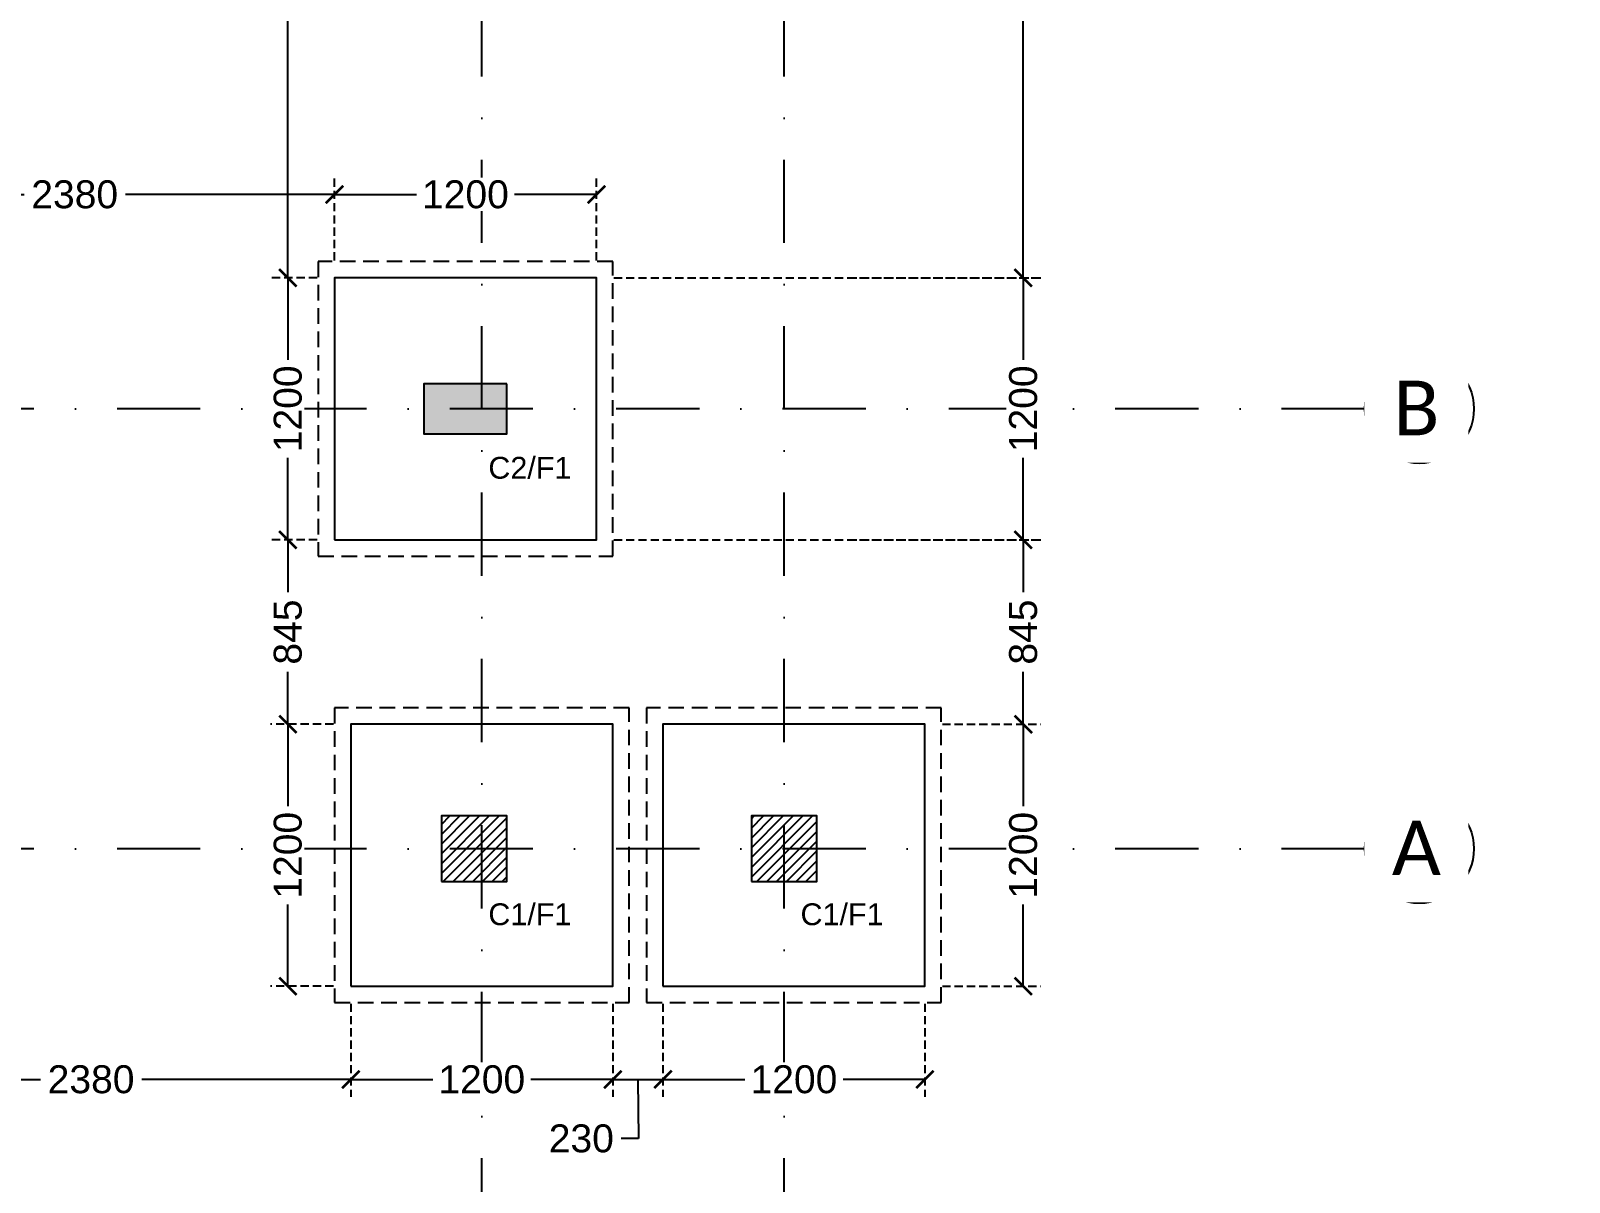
# Model space of a CAD drawing. Header units: millimetres. Extents: x -176651 to 954389, y -469666 to 486614.
# Drawn here: x 266361 to 273409, y 164967 to 170242 of the extents above; entities that cross this region are included whole.
import ezdxf
from ezdxf.xclip import XClip

# ---------------------------------------------------------------- set-up
doc = ezdxf.new("R2010")
doc.units = ezdxf.units.MM
doc.header["$LTSCALE"] = 150
doc.header["$XCLIPFRAME"] = 2
for name, pattern in [('1625E_Grid$0$DASHDOTX2', [50.8, 25.4, -12.7, 0, -12.7]), ('3BHK-W(SB)$0$HIDDEN', [0.375, 0.25, -0.125]), ('HIDDEN2', [4.7625, 3.175, -1.5875])]:
    doc.linetypes.add(name, pattern=pattern)
for name, color, linetype in [('1625E_Columns$0$ad-Column', 3, 'Continuous'), ('1625E_Columns$0$ad-Column Hatch', 125, 'Continuous'), ('1625E_Columns$0$ad-RCC', 3, 'Continuous'), ('1625E_Columns$0$ad-RCC Hatch', 125, 'Continuous'), ('1625E_Grid$0$ad-Grid', 8, '1625E_Grid$0$DASHDOTX2'), ('1625E_Grid$0$ad-Text main', 7, 'Continuous'), ('ad-External Dimensions', 6, 'Continuous'), ('ad-Footing line', 2, 'Continuous'), ('ad-Foundation text', 4, 'Continuous'), ('ad-PCC line', 8, 'HIDDEN2'), ("Plot's Boundary$0$ad-Road", 8, 'Continuous'), ("Plot's Boundary$0$ad-Road Hatch", 8, 'Continuous')]:
    doc.layers.add(name, color=color, linetype=linetype)
doc.styles.add('1625E_Grid$0$Standard', font='arial.ttf')
doc.styles.get("Standard").update_dxf_attribs({"font": 'arial.ttf'})
doc.dimstyles.new('A-75-DIM-INT (Framing)', dxfattribs={"dimscale": 100, "dimtxt": 1.6, "dimasz": 1, "dimexe": 1, "dimexo": 1, "dimgap": 0.5, "dimtad": 0, "dimdec": 0, "dimdsep": 46, "dimtxsty": 'Standard', "dimblk": 'ARCHTICK', "dimcen": 0.025, "dimclrd": 5, "dimclre": 5, "dimclrt": 256, "dimazin": 2, "dimtfac": 1, "dimtdec": 0, "dimtmove": 1, "dimatfit": 0, "dimldrblk": 'ARCHTICK', "dimfxl": 1, "dimfxlon": 1, "dimtfill": 1, "dimtolj": 1, "dimtzin": 0, "dimarcsym": 0})

# ---------------------------------------------------------------- blocks, each defined once
blk = doc.blocks.new('1625E_Grid')
at = {"layer": '1625E_Grid$0$ad-Grid', "ltscale": 0.1}
for points in [[(12005, -4460), (12005, 16170)], [(13390, -4460), (13390, 16170)], [(16050, 115), (-1950, 115)], [(16050, -1900), (-1950, -1900)]]:
    blk.add_lwpolyline(points, dxfattribs=at)
at = {"layer": '1625E_Grid$0$ad-Grid', "color": 7, "linetype": 'ByBlock'}
for centre in [(16300, 115), (16300, -1900)]:
    blk.add_circle(centre, 250, dxfattribs=at)
at = {"layer": '1625E_Grid$0$ad-Text main', "char_height": 250, "width": 227.385, "attachment_point": 5, "style": '1625E_Grid$0$Standard', "bg_fill": 2}
for s, insert in [('{\\fCalibri|b0|i0|c0|p34;B}', (16286.5, 119)), ('{\\fCalibri|b0|i0|c0|p34;A}', (16286.5, -1896))]:
    blk.add_mtext(s, dxfattribs=dict(at, insert=insert))
blk = doc.blocks.new('1625E_Columns$0$A$C42b14ea2')
at = {"layer": '1625E_Columns$0$ad-RCC Hatch', "transparency": 33554687}
h = blk.add_hatch(dxfattribs=at)
h.set_pattern_fill('ANSI31', color=256, scale=10)
h.set_pattern_definition([(45, (13250, 8645), (-22.45064, 22.45064), [])])
h.paths.add_polyline_path([(0, 0), (300, 0), (300, 300), (0, 300)])
at = {"layer": '1625E_Columns$0$ad-RCC'}
blk.add_lwpolyline([(0, 0), (300, 0), (300, 300), (0, 300)], close=True, dxfattribs=at)
blk = doc.blocks.new('1625E_Columns$0$zw$6AA0')
at = {"layer": '1625E_Columns$0$ad-Column Hatch', "transparency": 33554687}
h = blk.add_hatch(color=256, dxfattribs=at)
h.dxf.hatch_style = 1
h.paths.add_polyline_path([(0, -230), (380, -230), (380, 0), (0, 0)])
at = {"layer": '1625E_Columns$0$ad-Column'}
blk.add_lwpolyline([(0, -230), (380, -230), (380, 0), (0, 0)], close=True, dxfattribs=at)
blk = doc.blocks.new('1625E_Columns')
at = {"layer": '1625E_Columns$0$ad-Column', "rotation": 179.9999999999997}
blk.add_blockref('1625E_Columns$0$zw$6AA0', (12120, 0), dxfattribs=at)
at = {"layer": '1625E_Columns$0$ad-RCC'}
for p in [(11820, -2050), (13240, -2050)]:
    blk.add_blockref('1625E_Columns$0$A$C42b14ea2', p, dxfattribs=at)
blk = doc.blocks.new('zw$D00E')
at = {"layer": 'ad-Footing line'}
for points in [[(-790, -14105), (410, -14105), (410, -12905), (-790, -12905)], [(-715, -16150), (485, -16150), (485, -14950), (-715, -14950)], [(715, -16150), (1915, -16150), (1915, -14950), (715, -14950)]]:
    blk.add_lwpolyline(points, close=True, dxfattribs=at)
at = {"layer": 'ad-PCC line', "ltscale": 0.15}
for points in [[(-865, -14180), (485, -14180), (485, -12830), (-865, -12830)], [(-790, -16225), (560, -16225), (560, -14875), (-790, -14875)], [(640, -16225), (1990, -16225), (1990, -14875), (640, -14875)]]:
    blk.add_lwpolyline(points, close=True, dxfattribs=at)
blk = doc.blocks.new('zw$3F63')
at = {"layer": 'ad-Foundation text', "char_height": 100, "width": 349.312, "attachment_point": 5}
for s, insert in [('\\pxt5;C2/F1', (105.2, -13775.8)), ('\\pxt5;C1/F1', (105.2, -15820.8)), ('\\pxt5;C1/F1', (1535.2, -15820.8))]:
    blk.add_mtext(s, dxfattribs=dict(at, insert=insert))
blk = doc.blocks.new('_ArchTick')
at = {"color": 0, "linetype": 'ByBlock', "const_width": 0.15}
blk.add_lwpolyline([(-0.5, -0.5), (0.5, 0.5)], dxfattribs=at)
blk = doc.blocks.new('*D213')
at = {"layer": 'ad-External Dimensions', "linetype": '3BHK-W(SB)$0$HIDDEN', "lineweight": -2, "transparency": 16777216}
for p, q in [((14115, -9590), (14565.5, -9590)), ((13685.5, -12905), (14565.5, -12905))]:
    blk.add_line(p, q, dxfattribs=at)
at = {"layer": 'ad-External Dimensions', "lineweight": -2, "transparency": 16777216}
for p, q in [((14485.5, -9590), (14485.5, -11015.9)), ((14485.5, -12905), (14485.5, -11479.1))]:
    blk.add_line(p, q, dxfattribs=at)
at = {"layer": 'Defpoints', "color": 0, "transparency": 16777216}
for p in [(14035, -9590), (12530, -12905), (14485.5, -12905)]:
    blk.add_point(p, dxfattribs=at)
at = {"layer": 'ad-External Dimensions', "lineweight": -2, "transparency": 16777216, "xscale": 80, "yscale": 80, "zscale": 80}
for p, rotation in [((14485.5, -9590), 90), ((14485.5, -12905), 270)]:
    blk.add_blockref('_ArchTick', p, dxfattribs=dict(at, rotation=rotation))
at = {"layer": 'ad-External Dimensions', "transparency": 16777216, "insert": (14485.5, -11247.5), "char_height": 128, "attachment_point": 5, "rotation": 90, "bg_fill": 3, "box_fill_scale": 1.1, "bg_fill_color": 256, "bg_fill_true_color": 13158600, "bg_fill_transparency": 0}
blk.add_mtext('\\A1;3315', dxfattribs=at)
blk = doc.blocks.new('*D214')
at = {"layer": 'ad-External Dimensions', "linetype": '3BHK-W(SB)$0$HIDDEN', "lineweight": -2, "transparency": 16777216}
for p, q in [((12610, -12905), (14565.5, -12905)), ((12610, -14105), (14565.5, -14105))]:
    blk.add_line(p, q, dxfattribs=at)
at = {"layer": 'ad-External Dimensions', "lineweight": -2, "transparency": 16777216}
for p, q in [((14485.5, -12905), (14485.5, -13280.1)), ((14485.5, -14105), (14485.5, -13729.9))]:
    blk.add_line(p, q, dxfattribs=at)
at = {"layer": 'Defpoints', "color": 0, "transparency": 16777216}
for p in [(12530, -12905), (12530, -14105), (14485.5, -14105)]:
    blk.add_point(p, dxfattribs=at)
at = {"layer": 'ad-External Dimensions', "lineweight": -2, "transparency": 16777216, "xscale": 80, "yscale": 80, "zscale": 80}
for p, rotation in [((14485.5, -12905), 90), ((14485.5, -14105), 270)]:
    blk.add_blockref('_ArchTick', p, dxfattribs=dict(at, rotation=rotation))
at = {"layer": 'ad-External Dimensions', "transparency": 16777216, "insert": (14485.5, -13505), "char_height": 128, "attachment_point": 5, "rotation": 90, "bg_fill": 3, "box_fill_scale": 1.1, "bg_fill_color": 256, "bg_fill_true_color": 13158600, "bg_fill_transparency": 0}
blk.add_mtext('\\A1;1200', dxfattribs=at)
blk = doc.blocks.new('*D215')
at = {"layer": 'ad-External Dimensions', "linetype": '3BHK-W(SB)$0$HIDDEN', "lineweight": -2, "transparency": 16777216}
for p, q in [((13685.5, -14105), (14565.5, -14105)), ((14115, -14950), (14565.5, -14950))]:
    blk.add_line(p, q, dxfattribs=at)
at = {"layer": 'ad-External Dimensions', "lineweight": -2, "transparency": 16777216}
for p, q in [((14485.5, -14105), (14485.5, -14345.5)), ((14485.5, -14950), (14485.5, -14709.5))]:
    blk.add_line(p, q, dxfattribs=at)
at = {"layer": 'Defpoints', "color": 0, "transparency": 16777216}
for p in [(12530, -14105), (14035, -14950), (14485.5, -14950)]:
    blk.add_point(p, dxfattribs=at)
at = {"layer": 'ad-External Dimensions', "lineweight": -2, "transparency": 16777216, "xscale": 80, "yscale": 80, "zscale": 80}
for p, rotation in [((14485.5, -14105), 90), ((14485.5, -14950), 270)]:
    blk.add_blockref('_ArchTick', p, dxfattribs=dict(at, rotation=rotation))
at = {"layer": 'ad-External Dimensions', "transparency": 16777216, "insert": (14485.5, -14527.5), "char_height": 128, "attachment_point": 5, "rotation": 90, "bg_fill": 3, "box_fill_scale": 1.1, "bg_fill_color": 256, "bg_fill_true_color": 13158600, "bg_fill_transparency": 0}
blk.add_mtext('\\A1;845', dxfattribs=at)
blk = doc.blocks.new('*D216')
at = {"layer": 'ad-External Dimensions', "linetype": '3BHK-W(SB)$0$HIDDEN', "lineweight": -2, "transparency": 16777216}
for p, q in [((14115, -14950), (14565.5, -14950)), ((14115, -16150), (14565.5, -16150))]:
    blk.add_line(p, q, dxfattribs=at)
at = {"layer": 'ad-External Dimensions', "lineweight": -2, "transparency": 16777216}
for p, q in [((14485.5, -14950), (14485.5, -15325.1)), ((14485.5, -16150), (14485.5, -15774.9))]:
    blk.add_line(p, q, dxfattribs=at)
at = {"layer": 'Defpoints', "color": 0, "transparency": 16777216}
for p in [(14035, -14950), (14035, -16150), (14485.5, -16150)]:
    blk.add_point(p, dxfattribs=at)
at = {"layer": 'ad-External Dimensions', "lineweight": -2, "transparency": 16777216, "xscale": 80, "yscale": 80, "zscale": 80}
for p, rotation in [((14485.5, -14950), 90), ((14485.5, -16150), 270)]:
    blk.add_blockref('_ArchTick', p, dxfattribs=dict(at, rotation=rotation))
at = {"layer": 'ad-External Dimensions', "transparency": 16777216, "insert": (14485.5, -15550), "char_height": 128, "attachment_point": 5, "rotation": 90, "bg_fill": 3, "box_fill_scale": 1.1, "bg_fill_color": 256, "bg_fill_true_color": 13158600, "bg_fill_transparency": 0}
blk.add_mtext('\\A1;1200', dxfattribs=at)
blk = doc.blocks.new('*D217')
at = {"layer": 'ad-External Dimensions', "linetype": '3BHK-W(SB)$0$HIDDEN', "lineweight": -2, "transparency": 16777216}
for p, q in [((12835, -16230), (12835, -16656.7)), ((14035, -16230), (14035, -16656.7))]:
    blk.add_line(p, q, dxfattribs=at)
at = {"layer": 'ad-External Dimensions', "lineweight": -2, "transparency": 16777216}
for p, q in [((12835, -16576.7), (13210.1, -16576.7)), ((14035, -16576.7), (13659.9, -16576.7))]:
    blk.add_line(p, q, dxfattribs=at)
at = {"layer": 'Defpoints', "color": 0, "transparency": 16777216}
for p in [(12835, -16150), (14035, -16150), (12835, -16576.7)]:
    blk.add_point(p, dxfattribs=at)
at = {"layer": 'ad-External Dimensions', "lineweight": -2, "transparency": 16777216, "xscale": 80, "yscale": 80, "zscale": 80, "rotation": 180}
blk.add_blockref('_ArchTick', (12835, -16576.7), dxfattribs=at)
at = {"layer": 'ad-External Dimensions', "lineweight": -2, "transparency": 16777216, "xscale": 80, "yscale": 80, "zscale": 80}
blk.add_blockref('_ArchTick', (14035, -16576.7), dxfattribs=at)
at = {"layer": 'ad-External Dimensions', "transparency": 16777216, "insert": (13435, -16576.7), "char_height": 128, "attachment_point": 5, "bg_fill": 3, "box_fill_scale": 1.1, "bg_fill_color": 256, "bg_fill_true_color": 13158600, "bg_fill_transparency": 0}
blk.add_mtext('\\A1;1200', dxfattribs=at)
blk = doc.blocks.new('*D218')
at = {"layer": 'ad-External Dimensions', "linetype": '3BHK-W(SB)$0$HIDDEN', "lineweight": -2, "transparency": 16777216}
for p, q in [((11405, -16230), (11405, -16656.7)), ((12605, -16230), (12605, -16656.7))]:
    blk.add_line(p, q, dxfattribs=at)
at = {"layer": 'ad-External Dimensions', "lineweight": -2, "transparency": 16777216}
for p, q in [((11405, -16576.7), (11780.1, -16576.7)), ((12605, -16576.7), (12229.9, -16576.7))]:
    blk.add_line(p, q, dxfattribs=at)
at = {"layer": 'Defpoints', "color": 0, "transparency": 16777216}
for p in [(11405, -16150), (12605, -16150), (11405, -16576.7)]:
    blk.add_point(p, dxfattribs=at)
at = {"layer": 'ad-External Dimensions', "lineweight": -2, "transparency": 16777216, "xscale": 80, "yscale": 80, "zscale": 80, "rotation": 180}
blk.add_blockref('_ArchTick', (11405, -16576.7), dxfattribs=at)
at = {"layer": 'ad-External Dimensions', "lineweight": -2, "transparency": 16777216, "xscale": 80, "yscale": 80, "zscale": 80}
blk.add_blockref('_ArchTick', (12605, -16576.7), dxfattribs=at)
at = {"layer": 'ad-External Dimensions', "transparency": 16777216, "insert": (12005, -16576.7), "char_height": 128, "attachment_point": 5, "bg_fill": 3, "box_fill_scale": 1.1, "bg_fill_color": 256, "bg_fill_true_color": 13158600, "bg_fill_transparency": 0}
blk.add_mtext('\\A1;1200', dxfattribs=at)
blk = doc.blocks.new('*D219')
at = {"layer": 'ad-External Dimensions', "linetype": '3BHK-W(SB)$0$HIDDEN', "lineweight": -2, "transparency": 16777216}
for p, q in [((12605, -16230), (12605, -16656.7)), ((12835, -16230), (12835, -16656.7))]:
    blk.add_line(p, q, dxfattribs=at)
at = {"layer": 'ad-External Dimensions', "lineweight": -2, "transparency": 16777216}
for p, q in [((12605, -16576.7), (12525, -16576.7)), ((12605, -16576.7), (12835, -16576.7)), ((12605, -16576.7), (12835, -16576.7)), ((12720, -16576.7), (12723.2, -16847.5)), ((12835, -16576.7), (12915, -16576.7)), ((12723.2, -16847.5), (12643.2, -16847.5))]:
    blk.add_line(p, q, dxfattribs=at)
at = {"layer": 'Defpoints', "color": 0, "transparency": 16777216}
for p in [(12605, -16150), (12835, -16150), (12835, -16576.7)]:
    blk.add_point(p, dxfattribs=at)
at = {"layer": 'ad-External Dimensions', "lineweight": -2, "transparency": 16777216, "xscale": 80, "yscale": 80, "zscale": 80}
blk.add_blockref('_ArchTick', (12605, -16576.7), dxfattribs=at)
at = {"layer": 'ad-External Dimensions', "lineweight": -2, "transparency": 16777216, "xscale": 80, "yscale": 80, "zscale": 80, "rotation": 180}
blk.add_blockref('_ArchTick', (12835, -16576.7), dxfattribs=at)
at = {"layer": 'ad-External Dimensions', "transparency": 16777216, "insert": (12460.9, -16847.5), "char_height": 128, "attachment_point": 5, "bg_fill": 3, "box_fill_scale": 1.1, "bg_fill_color": 256, "bg_fill_true_color": 13158600, "bg_fill_transparency": 0}
blk.add_mtext('\\A1;230', dxfattribs=at)
blk = doc.blocks.new('*D220')
at = {"layer": 'ad-External Dimensions', "linetype": '3BHK-W(SB)$0$HIDDEN', "lineweight": -2, "transparency": 16777216}
for p, q in [((9025, -16230), (9025, -16656.7)), ((11405, -16230), (11405, -16656.7))]:
    blk.add_line(p, q, dxfattribs=at)
at = {"layer": 'ad-External Dimensions', "lineweight": -2, "transparency": 16777216}
for p, q in [((9025, -16576.7), (9983, -16576.7)), ((11405, -16576.7), (10447, -16576.7))]:
    blk.add_line(p, q, dxfattribs=at)
at = {"layer": 'Defpoints', "color": 0, "transparency": 16777216}
for p in [(9025, -16150), (11405, -16150), (11405, -16576.7)]:
    blk.add_point(p, dxfattribs=at)
at = {"layer": 'ad-External Dimensions', "lineweight": -2, "transparency": 16777216, "xscale": 80, "yscale": 80, "zscale": 80, "rotation": 180}
blk.add_blockref('_ArchTick', (9025, -16576.7), dxfattribs=at)
at = {"layer": 'ad-External Dimensions', "lineweight": -2, "transparency": 16777216, "xscale": 80, "yscale": 80, "zscale": 80}
blk.add_blockref('_ArchTick', (11405, -16576.7), dxfattribs=at)
at = {"layer": 'ad-External Dimensions', "transparency": 16777216, "insert": (10215, -16576.7), "char_height": 128, "attachment_point": 5, "bg_fill": 3, "box_fill_scale": 1.1, "bg_fill_color": 256, "bg_fill_true_color": 13158600, "bg_fill_transparency": 0}
blk.add_mtext('\\A1;2380', dxfattribs=at)
blk = doc.blocks.new('*D185')
at = {"layer": 'ad-External Dimensions', "linetype": '3BHK-W(SB)$0$HIDDEN', "lineweight": -2, "transparency": 16777216}
for p, q in [((8950, -12825), (8950, -12443.2)), ((11330, -12825), (11330, -12443.2))]:
    blk.add_line(p, q, dxfattribs=at)
at = {"layer": 'ad-External Dimensions', "lineweight": -2, "transparency": 16777216}
for p, q in [((8950, -12523.2), (9908, -12523.2)), ((11330, -12523.2), (10372, -12523.2))]:
    blk.add_line(p, q, dxfattribs=at)
at = {"layer": 'Defpoints', "color": 0, "transparency": 16777216}
for p in [(11330, -12523.2), (8950, -12905), (11330, -12905)]:
    blk.add_point(p, dxfattribs=at)
at = {"layer": 'ad-External Dimensions', "lineweight": -2, "transparency": 16777216, "xscale": 80, "yscale": 80, "zscale": 80, "rotation": 180}
blk.add_blockref('_ArchTick', (8950, -12523.2), dxfattribs=at)
at = {"layer": 'ad-External Dimensions', "lineweight": -2, "transparency": 16777216, "xscale": 80, "yscale": 80, "zscale": 80}
blk.add_blockref('_ArchTick', (11330, -12523.2), dxfattribs=at)
at = {"layer": 'ad-External Dimensions', "transparency": 16777216, "insert": (10140, -12523.2), "char_height": 128, "attachment_point": 5, "bg_fill": 3, "box_fill_scale": 1.1, "bg_fill_color": 256, "bg_fill_true_color": 13158600, "bg_fill_transparency": 0}
blk.add_mtext('\\A1;2380', dxfattribs=at)
blk = doc.blocks.new('*D186')
at = {"layer": 'ad-External Dimensions', "linetype": '3BHK-W(SB)$0$HIDDEN', "lineweight": -2, "transparency": 16777216}
for p, q in [((11330, -12825), (11330, -12443.2)), ((12530, -12825), (12530, -12443.2))]:
    blk.add_line(p, q, dxfattribs=at)
at = {"layer": 'ad-External Dimensions', "lineweight": -2, "transparency": 16777216}
for p, q in [((11330, -12523.2), (11705.1, -12523.2)), ((12530, -12523.2), (12154.9, -12523.2))]:
    blk.add_line(p, q, dxfattribs=at)
at = {"layer": 'Defpoints', "color": 0, "transparency": 16777216}
for p in [(12530, -12523.2), (11330, -12905), (12530, -12905)]:
    blk.add_point(p, dxfattribs=at)
at = {"layer": 'ad-External Dimensions', "lineweight": -2, "transparency": 16777216, "xscale": 80, "yscale": 80, "zscale": 80, "rotation": 180}
blk.add_blockref('_ArchTick', (11330, -12523.2), dxfattribs=at)
at = {"layer": 'ad-External Dimensions', "lineweight": -2, "transparency": 16777216, "xscale": 80, "yscale": 80, "zscale": 80}
blk.add_blockref('_ArchTick', (12530, -12523.2), dxfattribs=at)
at = {"layer": 'ad-External Dimensions', "transparency": 16777216, "insert": (11930, -12523.2), "char_height": 128, "attachment_point": 5, "bg_fill": 3, "box_fill_scale": 1.1, "bg_fill_color": 256, "bg_fill_true_color": 13158600, "bg_fill_transparency": 0}
blk.add_mtext('\\A1;1200', dxfattribs=at)
blk = doc.blocks.new('*D143')
at = {"layer": 'ad-External Dimensions', "linetype": '3BHK-W(SB)$0$HIDDEN', "lineweight": -2, "transparency": 16777216}
for p, q in [((11325, -9665), (11036.5, -9665)), ((11250, -12905), (11036.5, -12905))]:
    blk.add_line(p, q, dxfattribs=at)
at = {"layer": 'ad-External Dimensions', "lineweight": -2, "transparency": 16777216}
for p, q in [((11116.5, -9665), (11116.5, -11054.1)), ((11116.5, -12905), (11116.5, -11515.9))]:
    blk.add_line(p, q, dxfattribs=at)
at = {"layer": 'Defpoints', "color": 0, "transparency": 16777216}
for p in [(11405, -9665), (11116.5, -12905), (11330, -12905)]:
    blk.add_point(p, dxfattribs=at)
at = {"layer": 'ad-External Dimensions', "lineweight": -2, "transparency": 16777216, "xscale": 80, "yscale": 80, "zscale": 80}
for p, rotation in [((11116.5, -9665), 90), ((11116.5, -12905), 270)]:
    blk.add_blockref('_ArchTick', p, dxfattribs=dict(at, rotation=rotation))
at = {"layer": 'ad-External Dimensions', "transparency": 16777216, "insert": (11116.5, -11285), "char_height": 128, "attachment_point": 5, "rotation": 90, "bg_fill": 3, "box_fill_scale": 1.1, "bg_fill_color": 256, "bg_fill_true_color": 13158600, "bg_fill_transparency": 0}
blk.add_mtext('\\A1;3240', dxfattribs=at)
blk = doc.blocks.new('*D144')
at = {"layer": 'ad-External Dimensions', "linetype": '3BHK-W(SB)$0$HIDDEN', "lineweight": -2, "transparency": 16777216}
for p, q in [((11250, -12905), (11036.5, -12905)), ((11250, -14105), (11036.5, -14105))]:
    blk.add_line(p, q, dxfattribs=at)
at = {"layer": 'ad-External Dimensions', "lineweight": -2, "transparency": 16777216}
for p, q in [((11116.5, -12905), (11116.5, -13280.1)), ((11116.5, -14105), (11116.5, -13729.9))]:
    blk.add_line(p, q, dxfattribs=at)
at = {"layer": 'Defpoints', "color": 0, "transparency": 16777216}
for p in [(11330, -12905), (11116.5, -14105), (11330, -14105)]:
    blk.add_point(p, dxfattribs=at)
at = {"layer": 'ad-External Dimensions', "lineweight": -2, "transparency": 16777216, "xscale": 80, "yscale": 80, "zscale": 80}
for p, rotation in [((11116.5, -12905), 90), ((11116.5, -14105), 270)]:
    blk.add_blockref('_ArchTick', p, dxfattribs=dict(at, rotation=rotation))
at = {"layer": 'ad-External Dimensions', "transparency": 16777216, "insert": (11116.5, -13505), "char_height": 128, "attachment_point": 5, "rotation": 90, "bg_fill": 3, "box_fill_scale": 1.1, "bg_fill_color": 256, "bg_fill_true_color": 13158600, "bg_fill_transparency": 0}
blk.add_mtext('\\A1;1200', dxfattribs=at)
blk = doc.blocks.new('*D145')
at = {"layer": 'ad-External Dimensions', "linetype": '3BHK-W(SB)$0$HIDDEN', "lineweight": -2, "transparency": 16777216}
for p, q in [((11250, -14105), (11036.5, -14105)), ((11325, -14950), (11036.5, -14950))]:
    blk.add_line(p, q, dxfattribs=at)
at = {"layer": 'ad-External Dimensions', "lineweight": -2, "transparency": 16777216}
for p, q in [((11116.5, -14105), (11116.5, -14345.5)), ((11116.5, -14950), (11116.5, -14709.5))]:
    blk.add_line(p, q, dxfattribs=at)
at = {"layer": 'Defpoints', "color": 0, "transparency": 16777216}
for p in [(11330, -14105), (11116.5, -14950), (11405, -14950)]:
    blk.add_point(p, dxfattribs=at)
at = {"layer": 'ad-External Dimensions', "lineweight": -2, "transparency": 16777216, "xscale": 80, "yscale": 80, "zscale": 80}
for p, rotation in [((11116.5, -14105), 90), ((11116.5, -14950), 270)]:
    blk.add_blockref('_ArchTick', p, dxfattribs=dict(at, rotation=rotation))
at = {"layer": 'ad-External Dimensions', "transparency": 16777216, "insert": (11116.5, -14527.5), "char_height": 128, "attachment_point": 5, "rotation": 90, "bg_fill": 3, "box_fill_scale": 1.1, "bg_fill_color": 256, "bg_fill_true_color": 13158600, "bg_fill_transparency": 0}
blk.add_mtext('\\A1;845', dxfattribs=at)
blk = doc.blocks.new('*D146')
at = {"layer": 'ad-External Dimensions', "linetype": '3BHK-W(SB)$0$HIDDEN', "lineweight": -2, "transparency": 16777216}
for p, q in [((11325, -14950), (11036.5, -14950)), ((11325, -16150), (11036.5, -16150))]:
    blk.add_line(p, q, dxfattribs=at)
at = {"layer": 'ad-External Dimensions', "lineweight": -2, "transparency": 16777216}
for p, q in [((11116.5, -14950), (11116.5, -15325.1)), ((11116.5, -16150), (11116.5, -15774.9))]:
    blk.add_line(p, q, dxfattribs=at)
at = {"layer": 'Defpoints', "color": 0, "transparency": 16777216}
for p in [(11405, -14950), (11116.5, -16150), (11405, -16150)]:
    blk.add_point(p, dxfattribs=at)
at = {"layer": 'ad-External Dimensions', "lineweight": -2, "transparency": 16777216, "xscale": 80, "yscale": 80, "zscale": 80}
for p, rotation in [((11116.5, -14950), 90), ((11116.5, -16150), 270)]:
    blk.add_blockref('_ArchTick', p, dxfattribs=dict(at, rotation=rotation))
at = {"layer": 'ad-External Dimensions', "transparency": 16777216, "insert": (11116.5, -15550), "char_height": 128, "attachment_point": 5, "rotation": 90, "bg_fill": 3, "box_fill_scale": 1.1, "bg_fill_color": 256, "bg_fill_true_color": 13158600, "bg_fill_transparency": 0}
blk.add_mtext('\\A1;1200', dxfattribs=at)
blk = doc.blocks.new("Plot's Boundary$0$A$C4fb60e89")
at = {"layer": "Plot's Boundary$0$ad-Road Hatch", "ltscale": 5, "transparency": 33554687}
h = blk.add_hatch(dxfattribs=at)
h.set_pattern_fill('AR-HBONE', color=256, scale=15)
h.set_pattern_definition([(45, (-193247.7, -428758.8), (0, 2155.2615), [4572, -1524]), (135, (-192170.1, -427681.1), (2e-13, 2155.2615), [4572, -1524])])
h.paths.add_polyline_path([(175594.5, -250241), (169177.9, -249341.1), (167473.5, -249057.1), (167473.5, -138693.9), (101313.5, -138693.9), (101313.5, -199953.9), (101307.7, -237994.6), (101040.4, -268291), (101007.7, -280967.7), (101066.4, -293683.6), (101242.5, -311127.2), (100909.9, -319343.6), (100949.1, -333937.5), (100668.7, -366959.6), (100727.3, -390982.9), (100668.7, -404585.6), (100538.2, -420418.5), (100466.5, -428758.8), (92426.2, -427265.5), (92163.5, -427209.5), (92163.5, -321453.9), (24803.5, -321453.9), (24803.5, -412960.5), (15653.5, -411028.6), (15653.5, -321452.2), (-19535.1, -321452.2), (-34427.5, -319476.7), (-65207.4, -315394.6), (-171770.1, -301268.1), (-185853.9, -298333.1), (-193247.7, -296831.5), (-193244, -292907.6), (-191913.8, -285219.4), (-191838.8, -284678.8), (-183397.4, -286393.2), (-169722.9, -289242.8), (-53141.2, -304697.5), (-18730.1, -309262.2), (15653.3, -309262.2), (15653.5, 703.4), (24803.5, 1114.6), (24803.5, -129543.9), (92163.5, -129543.9), (92163.5, 15133.3), (101313.5, 17712.8), (101313.5, -129543.9), (167473.5, -129543.9), (167473.5, 35551.6), (175738, 37855), (175848.8, 28595.3), (175835.8, 25947.4), (175777.1, 14040.5), (175855.3, 2315.8), (175659.7, -18036.1), (175731.4, -34038.6), (175718.4, -46839.2), (175672.7, -63402.4), (175816.2, -82071.9), (175542.3, -106356), (175490.2, -124640.8), (175574.9, -145018.8), (175731.4, -168892), (175796.6, -181268.8), (175796.6, -192667.4), (175744.5, -208200.3), (175829.2, -223276.8), (175887.9, -234871.1)])
h.paths.add_polyline_path([(24803.5, -309263.9), (92163.5, -309263.9), (92163.5, -138693.9), (24803.5, -138693.9)], flags=16)
blk = doc.blocks.new("Plot's Boundary")
at = {"layer": "Plot's Boundary$0$ad-Road", "ltscale": 5}
blk.add_blockref("Plot's Boundary$0$A$C4fb60e89", (191838.8, 428758.8), dxfattribs=at)
blk = doc.blocks.new('zw$2C0D')
at = {"layer": 'ad-External Dimensions'}
dim = blk.add_linear_dim(base=(14485.5, -12905), p1=(14035, -9590), p2=(12530, -12905), angle=90, dimstyle='A-75-DIM-INT (Framing)', override={"dimscale": 80, "dimblk": 'ArchTick', "dimclrd": 256, "dimclre": 256, "dimfxl": 10, "dimtfill": 1, "dimtfillclr": 0}, dxfattribs=at)
dim.commit()
dim.dimension.update_dxf_attribs({"geometry": '*D213', "text_midpoint": (14485.5, -11247.5)})
for base, p1, p2, picture, middle in [((11330, -12523.2), (8950, -12905), (11330, -12905), '*D185', (10140, -12523.2)), ((11405, -16576.7), (12605, -16150), (11405, -16150), '*D218', (12005, -16576.7))]:
    dim = blk.add_linear_dim(base=base, p1=p1, p2=p2, dimstyle='A-75-DIM-INT (Framing)', override={"dimscale": 80, "dimblk": 'ArchTick', "dimclrd": 256, "dimclre": 256, "dimfxl": 10, "dimtfill": 1, "dimtfillclr": 0}, dxfattribs=at)
    dim.commit()
    dim.dimension.update_dxf_attribs({"geometry": picture, "text_midpoint": middle})
dim = blk.add_linear_dim(base=(14485.5, -14105), p1=(12530, -12905), p2=(12530, -14105), angle=90, dimstyle='A-75-DIM-INT (Framing)', override={"dimscale": 80, "dimclrd": 256, "dimclre": 256, "dimfxl": 30}, dxfattribs=at)
dim.commit()
dim.dimension.update_dxf_attribs({"geometry": '*D214', "text_midpoint": (14485.5, -13505)})
dim = blk.add_linear_dim(base=(11405, -16576.7), p1=(9025, -16150), p2=(11405, -16150), dimstyle='A-75-DIM-INT (Framing)', override={"dimscale": 80, "dimblk": 'ArchTick', "dimclrd": 256, "dimclre": 256, "dimfxl": 10, "dimtfill": 1, "dimtfillclr": 0}, dxfattribs=at)
dim.commit()
dim.dimension.update_dxf_attribs({"geometry": '*D220', "text_midpoint": (10215, -16576.7)})
dim = blk.add_linear_dim(base=(12530, -12523.2), p1=(11330, -12905), p2=(12530, -12905), dimstyle='A-75-DIM-INT (Framing)', override={"dimscale": 80, "dimblk": 'ArchTick', "dimclrd": 256, "dimclre": 256, "dimfxl": 10, "dimtfill": 1, "dimtfillclr": 0}, dxfattribs=at)
dim.commit()
dim.dimension.update_dxf_attribs({"geometry": '*D186', "text_midpoint": (11930, -12523.2)})
dim = blk.add_linear_dim(base=(14485.5, -14950), p1=(12530, -14105), p2=(14035, -14950), angle=90, dimstyle='A-75-DIM-INT (Framing)', override={"dimscale": 80, "dimblk": 'ArchTick', "dimclrd": 256, "dimclre": 256, "dimfxl": 10, "dimtfill": 1, "dimtfillclr": 0}, dxfattribs=at)
dim.commit()
dim.dimension.update_dxf_attribs({"geometry": '*D215', "text_midpoint": (14485.5, -14527.5)})
for base, p1, p2, picture, middle in [((11116.5, -12905), (11405, -9665), (11330, -12905), '*D143', (11116.5, -11285)), ((14485.5, -16150), (14035, -14950), (14035, -16150), '*D216', (14485.5, -15550))]:
    dim = blk.add_linear_dim(base=base, p1=p1, p2=p2, angle=90, dimstyle='A-75-DIM-INT (Framing)', override={"dimscale": 80, "dimblk": 'ArchTick', "dimclrd": 256, "dimclre": 256, "dimfxl": 10, "dimtfill": 1, "dimtfillclr": 0}, dxfattribs=at)
    dim.commit()
    dim.dimension.update_dxf_attribs({"geometry": picture, "text_midpoint": middle})
dim = blk.add_linear_dim(base=(11116.5, -14105), p1=(11330, -12905), p2=(11330, -14105), angle=90, dimstyle='A-75-DIM-INT (Framing)', override={"dimscale": 80, "dimblk": 'ArchTick', "dimclrd": 256, "dimclre": 256, "dimfxl": 10, "dimtfill": 1, "dimtfillclr": 0}, dxfattribs=at)
dim.commit()
dim.dimension.update_dxf_attribs({"geometry": '*D144', "text_midpoint": (11116.5, -13505)})
dim = blk.add_linear_dim(base=(12835, -16576.7), p1=(14035, -16150), p2=(12835, -16150), dimstyle='A-75-DIM-INT (Framing)', override={"dimscale": 80, "dimblk": 'ArchTick', "dimclrd": 256, "dimclre": 256, "dimfxl": 10, "dimtfill": 1, "dimtfillclr": 0}, dxfattribs=at)
dim.commit()
dim.dimension.update_dxf_attribs({"geometry": '*D217', "text_midpoint": (13435, -16576.7)})
dim = blk.add_linear_dim(base=(11116.5, -14950), p1=(11330, -14105), p2=(11405, -14950), angle=90, dimstyle='A-75-DIM-INT (Framing)', override={"dimscale": 80, "dimblk": 'ArchTick', "dimclrd": 256, "dimclre": 256, "dimfxl": 10, "dimtfill": 1, "dimtfillclr": 0}, dxfattribs=at)
dim.commit()
dim.dimension.update_dxf_attribs({"geometry": '*D145', "text_midpoint": (11116.5, -14527.5)})
dim = blk.add_linear_dim(base=(12835, -16576.7), p1=(12605, -16150), p2=(12835, -16150), dimstyle='A-75-DIM-INT (Framing)', override={"dimscale": 80, "dimblk": 'ArchTick', "dimclrd": 256, "dimclre": 256, "dimfxl": 10, "dimtfill": 1, "dimtfillclr": 0}, dxfattribs=at)
dim.commit()
dim.dimension.update_dxf_attribs({"geometry": '*D219', "text_midpoint": (12603.2, -16847.5), "dimtype": 128})
dim = blk.add_linear_dim(base=(11116.5, -16150), p1=(11405, -14950), p2=(11405, -16150), angle=90, dimstyle='A-75-DIM-INT (Framing)', override={"dimscale": 80, "dimblk": 'ArchTick', "dimclrd": 256, "dimclre": 256, "dimfxl": 10, "dimtfill": 1, "dimtfillclr": 0}, dxfattribs=at)
dim.commit()
dim.dimension.update_dxf_attribs({"geometry": '*D146', "text_midpoint": (11116.5, -15550)})

msp = doc.modelspace()

# ---------------------------------------------------------------- block references
ref = msp.add_blockref("Plot's Boundary", (0, 0))
XClip(ref).set_block_clipping_path([(245322.2775057808, 154244.8999686334), (289002.2775057808, 204914.8999686334)])

# ---------------------------------------------------------------- next in the draw order: block references
msp.add_blockref('1625E_Grid', (256422.3, 168394.9))

# ---------------------------------------------------------------- next in the draw order: block references
at = {"layer": 'ad-External Dimensions'}
for name, p in [('zw$D00E', (268542.3, 182014.9)), ('1625E_Columns', (256422.3, 168394.9)), ('zw$3F63', (268542.3, 182014.9))]:
    msp.add_blockref(name, p, dxfattribs=at)

# ---------------------------------------------------------------- next in the draw order: block references
msp.add_blockref('zw$2C0D', (256422.3, 182014.9), dxfattribs=at)

doc.saveas('drawing.dxf')
